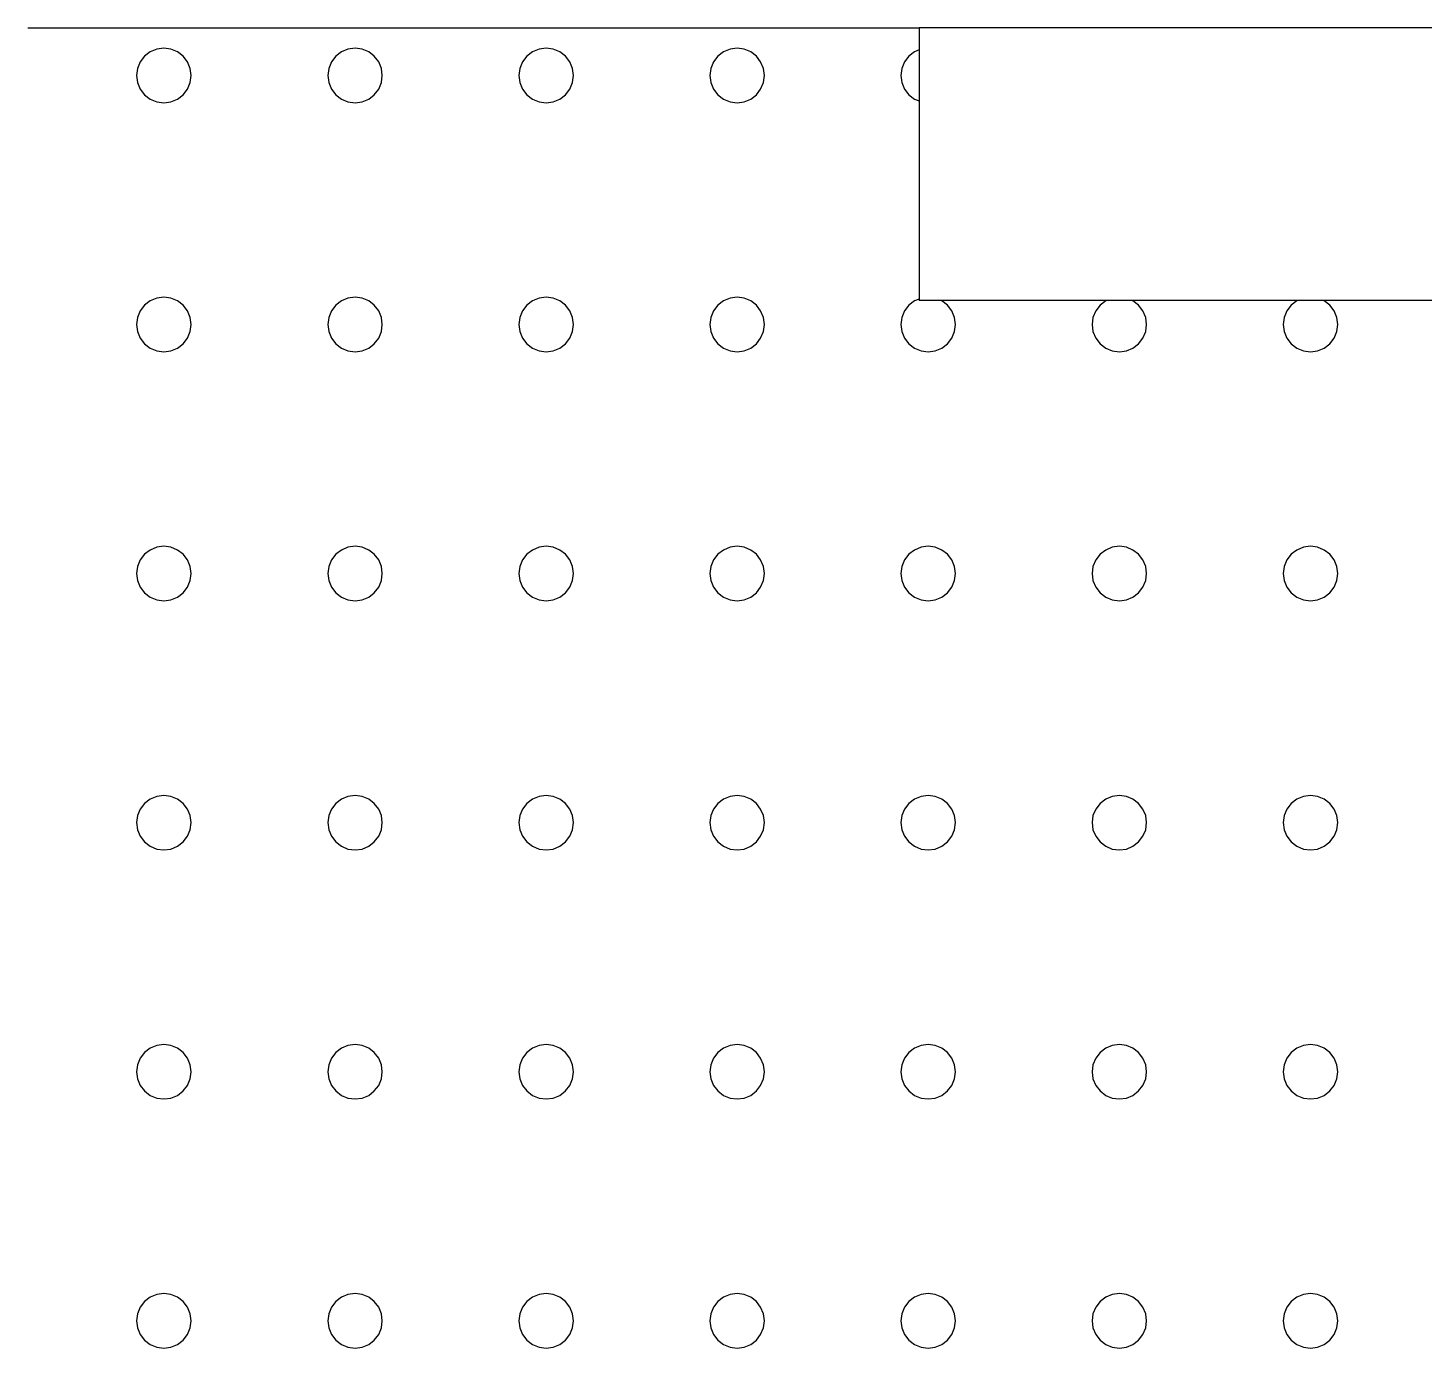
# Model space of a CAD drawing. Header units: millimetres. Extents: x 2562 to 7288, y 778 to 5635.
# Drawn here: x 5838.04 to 5853.39, y 1664.27 to 1678.79 of the extents above; entities that cross this region are included whole.
import ezdxf

# ---------------------------------------------------------------- set-up
doc = ezdxf.new("R2010")
doc.units = ezdxf.units.MM
doc.layers.add('0-gnl-gor3', color=252, linetype='Continuous')
doc.layers.add('2-tef-sabit', color=251, linetype='Continuous')

# ---------------------------------------------------------------- blocks, each defined once
blk = doc.blocks.new('ice well')
at = {"layer": '0-gnl-gor3'}
for p, q in [((62660.6, 6851.94), (62660.6, 6753.91)), ((62516.87, 6839.59), (62516.25, 6839.11)), ((62517.59, 6839.89), (62516.87, 6839.59)), ((62518.37, 6839.99), (62517.59, 6839.89)), ((62519.15, 6839.89), (62518.37, 6839.99)), ((62519.87, 6839.59), (62519.15, 6839.89)), ((62520.49, 6839.11), (62519.87, 6839.59)), ((62544.27, 6839.59), (62543.65, 6839.11)), ((62544.99, 6839.89), (62544.27, 6839.59)), ((62545.77, 6839.99), (62544.99, 6839.89)), ((62546.54, 6839.89), (62545.77, 6839.99)), ((62547.27, 6839.59), (62546.54, 6839.89)), ((62547.89, 6839.11), (62547.27, 6839.59)), ((62571.67, 6839.59), (62571.05, 6839.11)), ((62572.39, 6839.89), (62571.67, 6839.59)), ((62573.17, 6839.99), (62572.39, 6839.89)), ((62573.94, 6839.89), (62573.17, 6839.99)), ((62574.67, 6839.59), (62573.94, 6839.89)), ((62575.29, 6839.11), (62574.67, 6839.59)), ((62599.07, 6839.59), (62598.44, 6839.11)), ((62599.79, 6839.89), (62599.07, 6839.59)), ((62600.57, 6839.99), (62599.79, 6839.89)), ((62601.34, 6839.89), (62600.57, 6839.99)), ((62602.07, 6839.59), (62601.34, 6839.89)), ((62602.69, 6839.11), (62602.07, 6839.59)), ((62626.46, 6839.59), (62625.84, 6839.11)), ((62627.19, 6839.89), (62626.46, 6839.59)), ((62627.96, 6839.99), (62627.19, 6839.89)), ((62628.74, 6839.89), (62627.96, 6839.99)), ((62629.46, 6839.59), (62628.74, 6839.89)), ((62630.09, 6839.11), (62629.46, 6839.59)), ((62653.86, 6839.59), (62653.24, 6839.11)), ((62654.59, 6839.89), (62653.86, 6839.59)), ((62655.36, 6839.99), (62654.59, 6839.89)), ((62656.14, 6839.89), (62655.36, 6839.99)), ((62656.86, 6839.59), (62656.14, 6839.89)), ((62657.48, 6839.11), (62656.86, 6839.59)), ((62515.77, 6838.49), (62515.47, 6837.76)), ((62516.25, 6839.11), (62515.77, 6838.49)), ((62520.97, 6838.49), (62520.49, 6839.11)), ((62521.27, 6837.76), (62520.97, 6838.49)), ((62543.17, 6838.49), (62542.87, 6837.76)), ((62543.65, 6839.11), (62543.17, 6838.49)), ((62548.37, 6838.49), (62547.89, 6839.11)), ((62548.67, 6837.76), (62548.37, 6838.49)), ((62570.57, 6838.49), (62570.27, 6837.76)), ((62571.05, 6839.11), (62570.57, 6838.49)), ((62575.77, 6838.49), (62575.29, 6839.11)), ((62576.06, 6837.76), (62575.77, 6838.49)), ((62597.97, 6838.49), (62597.67, 6837.76)), ((62598.44, 6839.11), (62597.97, 6838.49)), ((62603.16, 6838.49), (62602.69, 6839.11)), ((62603.46, 6837.76), (62603.16, 6838.49)), ((62625.37, 6838.49), (62625.07, 6837.76)), ((62625.84, 6839.11), (62625.37, 6838.49)), ((62630.56, 6838.49), (62630.09, 6839.11)), ((62630.86, 6837.76), (62630.56, 6838.49)), ((62652.77, 6838.49), (62652.47, 6837.76)), ((62653.24, 6839.11), (62652.77, 6838.49)), ((62657.96, 6838.49), (62657.48, 6839.11)), ((62658.26, 6837.76), (62657.96, 6838.49)), ((62515.47, 6837.76), (62515.37, 6836.99)), ((62515.37, 6836.99), (62515.47, 6836.21)), ((62521.37, 6836.99), (62521.27, 6837.76)), ((62521.27, 6836.21), (62521.37, 6836.99)), ((62542.87, 6837.76), (62542.77, 6836.99)), ((62542.77, 6836.99), (62542.87, 6836.21)), ((62548.77, 6836.99), (62548.67, 6837.76)), ((62548.67, 6836.21), (62548.77, 6836.99)), ((62570.27, 6837.76), (62570.17, 6836.99)), ((62570.17, 6836.99), (62570.27, 6836.21)), ((62576.17, 6836.99), (62576.06, 6837.76)), ((62576.06, 6836.21), (62576.17, 6836.99)), ((62597.67, 6837.76), (62597.57, 6836.99)), ((62597.57, 6836.99), (62597.67, 6836.21)), ((62603.57, 6836.99), (62603.46, 6837.76)), ((62603.46, 6836.21), (62603.57, 6836.99)), ((62625.07, 6837.76), (62624.96, 6836.99)), ((62624.96, 6836.99), (62625.07, 6836.21)), ((62630.96, 6836.99), (62630.86, 6837.76)), ((62630.86, 6836.21), (62630.96, 6836.99)), ((62652.47, 6837.76), (62652.36, 6836.99)), ((62652.36, 6836.99), (62652.47, 6836.21)), ((62658.36, 6836.99), (62658.26, 6837.76)), ((62658.26, 6836.21), (62658.36, 6836.99)), ((62515.47, 6836.21), (62515.77, 6835.49)), ((62515.77, 6835.49), (62516.25, 6834.87)), ((62516.25, 6834.87), (62516.87, 6834.39)), ((62519.87, 6834.39), (62520.49, 6834.87)), ((62520.49, 6834.87), (62520.97, 6835.49)), ((62520.97, 6835.49), (62521.27, 6836.21)), ((62542.87, 6836.21), (62543.17, 6835.49)), ((62543.17, 6835.49), (62543.65, 6834.87)), ((62543.65, 6834.87), (62544.27, 6834.39)), ((62547.27, 6834.39), (62547.89, 6834.87)), ((62547.89, 6834.87), (62548.37, 6835.49)), ((62548.37, 6835.49), (62548.67, 6836.21)), ((62570.27, 6836.21), (62570.57, 6835.49)), ((62570.57, 6835.49), (62571.05, 6834.87)), ((62571.05, 6834.87), (62571.67, 6834.39)), ((62574.67, 6834.39), (62575.29, 6834.87)), ((62575.29, 6834.87), (62575.77, 6835.49)), ((62575.77, 6835.49), (62576.06, 6836.21)), ((62597.67, 6836.21), (62597.97, 6835.49)), ((62597.97, 6835.49), (62598.44, 6834.87)), ((62598.44, 6834.87), (62599.07, 6834.39)), ((62602.07, 6834.39), (62602.69, 6834.87)), ((62602.69, 6834.87), (62603.16, 6835.49)), ((62603.16, 6835.49), (62603.46, 6836.21)), ((62625.07, 6836.21), (62625.37, 6835.49)), ((62625.37, 6835.49), (62625.84, 6834.87)), ((62625.84, 6834.87), (62626.46, 6834.39)), ((62629.46, 6834.39), (62630.09, 6834.87)), ((62630.09, 6834.87), (62630.56, 6835.49)), ((62630.56, 6835.49), (62630.86, 6836.21)), ((62652.47, 6836.21), (62652.77, 6835.49)), ((62652.77, 6835.49), (62653.24, 6834.87)), ((62653.24, 6834.87), (62653.86, 6834.39)), ((62656.86, 6834.39), (62657.48, 6834.87)), ((62657.48, 6834.87), (62657.96, 6835.49)), ((62657.96, 6835.49), (62658.26, 6836.21)), ((62516.87, 6834.39), (62517.59, 6834.09)), ((62517.59, 6834.09), (62518.37, 6833.99)), ((62518.37, 6833.99), (62519.15, 6834.09)), ((62519.15, 6834.09), (62519.87, 6834.39)), ((62544.27, 6834.39), (62544.99, 6834.09)), ((62544.99, 6834.09), (62545.77, 6833.99)), ((62545.77, 6833.99), (62546.54, 6834.09)), ((62546.54, 6834.09), (62547.27, 6834.39)), ((62571.67, 6834.39), (62572.39, 6834.09)), ((62572.39, 6834.09), (62573.17, 6833.99)), ((62573.17, 6833.99), (62573.94, 6834.09)), ((62573.94, 6834.09), (62574.67, 6834.39)), ((62599.07, 6834.39), (62599.79, 6834.09)), ((62599.79, 6834.09), (62600.57, 6833.99)), ((62600.57, 6833.99), (62601.34, 6834.09)), ((62601.34, 6834.09), (62602.07, 6834.39)), ((62626.46, 6834.39), (62627.19, 6834.09)), ((62627.19, 6834.09), (62627.96, 6833.99)), ((62627.96, 6833.99), (62628.74, 6834.09)), ((62628.74, 6834.09), (62629.46, 6834.39)), ((62653.86, 6834.39), (62654.59, 6834.09)), ((62654.59, 6834.09), (62655.36, 6833.99)), ((62655.36, 6833.99), (62656.14, 6834.09)), ((62656.14, 6834.09), (62656.86, 6834.39)), ((62516.25, 6818.08), (62515.77, 6817.46)), ((62516.87, 6818.56), (62516.25, 6818.08)), ((62517.59, 6818.86), (62516.87, 6818.56)), ((62518.37, 6818.96), (62517.59, 6818.86)), ((62519.15, 6818.86), (62518.37, 6818.96)), ((62519.87, 6818.56), (62519.15, 6818.86)), ((62520.49, 6818.08), (62519.87, 6818.56)), ((62520.97, 6817.46), (62520.49, 6818.08)), ((62543.65, 6818.08), (62543.17, 6817.46)), ((62544.27, 6818.56), (62543.65, 6818.08)), ((62544.99, 6818.86), (62544.27, 6818.56)), ((62545.77, 6818.96), (62544.99, 6818.86)), ((62546.54, 6818.86), (62545.77, 6818.96)), ((62547.27, 6818.56), (62546.54, 6818.86)), ((62547.89, 6818.08), (62547.27, 6818.56)), ((62548.37, 6817.46), (62547.89, 6818.08)), ((62571.05, 6818.08), (62570.57, 6817.46)), ((62571.67, 6818.56), (62571.05, 6818.08)), ((62572.39, 6818.86), (62571.67, 6818.56)), ((62573.17, 6818.96), (62572.39, 6818.86)), ((62573.94, 6818.86), (62573.17, 6818.96)), ((62574.67, 6818.56), (62573.94, 6818.86)), ((62575.29, 6818.08), (62574.67, 6818.56)), ((62575.77, 6817.46), (62575.29, 6818.08)), ((62598.44, 6818.08), (62597.97, 6817.46)), ((62599.07, 6818.56), (62598.44, 6818.08)), ((62599.79, 6818.86), (62599.07, 6818.56)), ((62600.57, 6818.96), (62599.79, 6818.86)), ((62601.34, 6818.86), (62600.57, 6818.96)), ((62602.07, 6818.56), (62601.34, 6818.86)), ((62602.69, 6818.08), (62602.07, 6818.56)), ((62603.16, 6817.46), (62602.69, 6818.08)), ((62625.84, 6818.08), (62625.37, 6817.46)), ((62626.46, 6818.56), (62625.84, 6818.08)), ((62627.19, 6818.86), (62626.46, 6818.56)), ((62627.96, 6818.96), (62627.19, 6818.86)), ((62628.74, 6818.86), (62627.96, 6818.96)), ((62629.46, 6818.56), (62628.74, 6818.86)), ((62630.09, 6818.08), (62629.46, 6818.56)), ((62630.56, 6817.46), (62630.09, 6818.08)), ((62653.24, 6818.08), (62652.77, 6817.46)), ((62515.47, 6816.74), (62515.37, 6815.96)), ((62515.77, 6817.46), (62515.47, 6816.74)), ((62521.27, 6816.74), (62520.97, 6817.46)), ((62521.37, 6815.96), (62521.27, 6816.74)), ((62542.87, 6816.74), (62542.77, 6815.96)), ((62543.17, 6817.46), (62542.87, 6816.74)), ((62548.67, 6816.74), (62548.37, 6817.46)), ((62548.77, 6815.96), (62548.67, 6816.74)), ((62570.27, 6816.74), (62570.17, 6815.96)), ((62570.57, 6817.46), (62570.27, 6816.74)), ((62576.06, 6816.74), (62575.77, 6817.46)), ((62576.17, 6815.96), (62576.06, 6816.74)), ((62597.67, 6816.74), (62597.57, 6815.96)), ((62597.97, 6817.46), (62597.67, 6816.74)), ((62603.46, 6816.74), (62603.16, 6817.46)), ((62603.57, 6815.96), (62603.46, 6816.74)), ((62625.07, 6816.74), (62624.96, 6815.96)), ((62625.37, 6817.46), (62625.07, 6816.74)), ((62630.86, 6816.74), (62630.56, 6817.46)), ((62630.96, 6815.96), (62630.86, 6816.74)), ((62652.47, 6816.74), (62652.36, 6815.96)), ((62652.77, 6817.46), (62652.47, 6816.74)), ((62515.37, 6815.96), (62515.47, 6815.19)), ((62515.47, 6815.19), (62515.77, 6814.46)), ((62520.97, 6814.46), (62521.27, 6815.19)), ((62521.27, 6815.19), (62521.37, 6815.96)), ((62542.77, 6815.96), (62542.87, 6815.19)), ((62542.87, 6815.19), (62543.17, 6814.46)), ((62548.37, 6814.46), (62548.67, 6815.19)), ((62548.67, 6815.19), (62548.77, 6815.96)), ((62570.17, 6815.96), (62570.27, 6815.19)), ((62570.27, 6815.19), (62570.57, 6814.46)), ((62575.77, 6814.46), (62576.06, 6815.19)), ((62576.06, 6815.19), (62576.17, 6815.96)), ((62597.57, 6815.96), (62597.67, 6815.19)), ((62597.67, 6815.19), (62597.97, 6814.46)), ((62603.16, 6814.46), (62603.46, 6815.19)), ((62603.46, 6815.19), (62603.57, 6815.96)), ((62624.96, 6815.96), (62625.07, 6815.19)), ((62625.07, 6815.19), (62625.37, 6814.46)), ((62630.56, 6814.46), (62630.86, 6815.19)), ((62630.86, 6815.19), (62630.96, 6815.96)), ((62652.36, 6815.96), (62652.47, 6815.19)), ((62652.47, 6815.19), (62652.77, 6814.46)), ((62515.77, 6814.46), (62516.25, 6813.84)), ((62516.25, 6813.84), (62516.87, 6813.36)), ((62516.87, 6813.36), (62517.59, 6813.06)), ((62519.15, 6813.06), (62519.87, 6813.36)), ((62519.87, 6813.36), (62520.49, 6813.84)), ((62520.49, 6813.84), (62520.97, 6814.46)), ((62543.17, 6814.46), (62543.65, 6813.84)), ((62543.65, 6813.84), (62544.27, 6813.36)), ((62544.27, 6813.36), (62544.99, 6813.06)), ((62546.54, 6813.06), (62547.27, 6813.36)), ((62547.27, 6813.36), (62547.89, 6813.84)), ((62547.89, 6813.84), (62548.37, 6814.46)), ((62570.57, 6814.46), (62571.05, 6813.84)), ((62571.05, 6813.84), (62571.67, 6813.36)), ((62571.67, 6813.36), (62572.39, 6813.06)), ((62573.94, 6813.06), (62574.67, 6813.36)), ((62574.67, 6813.36), (62575.29, 6813.84)), ((62575.29, 6813.84), (62575.77, 6814.46)), ((62597.97, 6814.46), (62598.44, 6813.84)), ((62598.44, 6813.84), (62599.07, 6813.36)), ((62599.07, 6813.36), (62599.79, 6813.06)), ((62601.34, 6813.06), (62602.07, 6813.36)), ((62602.07, 6813.36), (62602.69, 6813.84)), ((62602.69, 6813.84), (62603.16, 6814.46)), ((62625.37, 6814.46), (62625.84, 6813.84)), ((62625.84, 6813.84), (62626.46, 6813.36)), ((62626.46, 6813.36), (62627.19, 6813.06)), ((62628.74, 6813.06), (62629.46, 6813.36)), ((62629.46, 6813.36), (62630.09, 6813.84)), ((62630.09, 6813.84), (62630.56, 6814.46)), ((62652.77, 6814.46), (62653.24, 6813.84)), ((62517.59, 6813.06), (62518.37, 6812.96)), ((62518.37, 6812.96), (62519.15, 6813.06)), ((62544.99, 6813.06), (62545.77, 6812.96)), ((62545.77, 6812.96), (62546.54, 6813.06)), ((62572.39, 6813.06), (62573.17, 6812.96)), ((62573.17, 6812.96), (62573.94, 6813.06)), ((62599.79, 6813.06), (62600.57, 6812.96)), ((62600.57, 6812.96), (62601.34, 6813.06)), ((62627.19, 6813.06), (62627.96, 6812.96)), ((62627.96, 6812.96), (62628.74, 6813.06)), ((62518.37, 6797.93), (62517.59, 6797.83)), ((62519.15, 6797.83), (62518.37, 6797.93)), ((62545.77, 6797.93), (62544.99, 6797.83)), ((62546.54, 6797.83), (62545.77, 6797.93)), ((62573.17, 6797.93), (62572.39, 6797.83)), ((62573.94, 6797.83), (62573.17, 6797.93)), ((62600.57, 6797.93), (62599.79, 6797.83)), ((62601.34, 6797.83), (62600.57, 6797.93)), ((62627.96, 6797.93), (62627.19, 6797.83)), ((62628.74, 6797.83), (62627.96, 6797.93)), ((62655.36, 6797.93), (62654.59, 6797.83)), ((62656.14, 6797.83), (62655.36, 6797.93)), ((62515.77, 6796.43), (62515.47, 6795.71)), ((62516.25, 6797.06), (62515.77, 6796.43)), ((62516.87, 6797.53), (62516.25, 6797.06)), ((62517.59, 6797.83), (62516.87, 6797.53)), ((62519.87, 6797.53), (62519.15, 6797.83)), ((62520.49, 6797.06), (62519.87, 6797.53)), ((62520.97, 6796.43), (62520.49, 6797.06)), ((62521.27, 6795.71), (62520.97, 6796.43)), ((62543.17, 6796.43), (62542.87, 6795.71)), ((62543.65, 6797.06), (62543.17, 6796.43)), ((62544.27, 6797.53), (62543.65, 6797.06)), ((62544.99, 6797.83), (62544.27, 6797.53)), ((62547.27, 6797.53), (62546.54, 6797.83)), ((62547.89, 6797.06), (62547.27, 6797.53)), ((62548.37, 6796.43), (62547.89, 6797.06)), ((62548.67, 6795.71), (62548.37, 6796.43)), ((62570.57, 6796.43), (62570.27, 6795.71)), ((62571.05, 6797.06), (62570.57, 6796.43)), ((62571.67, 6797.53), (62571.05, 6797.06)), ((62572.39, 6797.83), (62571.67, 6797.53)), ((62574.67, 6797.53), (62573.94, 6797.83)), ((62575.29, 6797.06), (62574.67, 6797.53)), ((62575.77, 6796.43), (62575.29, 6797.06)), ((62576.06, 6795.71), (62575.77, 6796.43)), ((62597.97, 6796.43), (62597.67, 6795.71)), ((62598.44, 6797.06), (62597.97, 6796.43)), ((62599.07, 6797.53), (62598.44, 6797.06)), ((62599.79, 6797.83), (62599.07, 6797.53)), ((62602.07, 6797.53), (62601.34, 6797.83)), ((62602.69, 6797.06), (62602.07, 6797.53)), ((62603.16, 6796.43), (62602.69, 6797.06)), ((62603.46, 6795.71), (62603.16, 6796.43)), ((62625.37, 6796.43), (62625.07, 6795.71)), ((62625.84, 6797.06), (62625.37, 6796.43)), ((62626.46, 6797.53), (62625.84, 6797.06)), ((62627.19, 6797.83), (62626.46, 6797.53)), ((62629.46, 6797.53), (62628.74, 6797.83)), ((62630.09, 6797.06), (62629.46, 6797.53)), ((62630.56, 6796.43), (62630.09, 6797.06)), ((62630.86, 6795.71), (62630.56, 6796.43)), ((62652.77, 6796.43), (62652.47, 6795.71)), ((62653.24, 6797.06), (62652.77, 6796.43)), ((62653.86, 6797.53), (62653.24, 6797.06)), ((62654.59, 6797.83), (62653.86, 6797.53)), ((62656.86, 6797.53), (62656.14, 6797.83)), ((62657.48, 6797.06), (62656.86, 6797.53)), ((62657.96, 6796.43), (62657.48, 6797.06)), ((62658.26, 6795.71), (62657.96, 6796.43)), ((62515.47, 6795.71), (62515.37, 6794.93)), ((62515.37, 6794.93), (62515.47, 6794.16)), ((62521.37, 6794.93), (62521.27, 6795.71)), ((62521.27, 6794.16), (62521.37, 6794.93)), ((62542.87, 6795.71), (62542.77, 6794.93)), ((62542.77, 6794.93), (62542.87, 6794.16)), ((62548.77, 6794.93), (62548.67, 6795.71)), ((62548.67, 6794.16), (62548.77, 6794.93)), ((62570.27, 6795.71), (62570.17, 6794.93)), ((62570.17, 6794.93), (62570.27, 6794.16)), ((62576.17, 6794.93), (62576.06, 6795.71)), ((62576.06, 6794.16), (62576.17, 6794.93)), ((62597.67, 6795.71), (62597.57, 6794.93)), ((62597.57, 6794.93), (62597.67, 6794.16)), ((62603.57, 6794.93), (62603.46, 6795.71)), ((62603.46, 6794.16), (62603.57, 6794.93)), ((62625.07, 6795.71), (62624.96, 6794.93)), ((62624.96, 6794.93), (62625.07, 6794.16)), ((62630.96, 6794.93), (62630.86, 6795.71)), ((62630.86, 6794.16), (62630.96, 6794.93)), ((62652.47, 6795.71), (62652.36, 6794.93)), ((62652.36, 6794.93), (62652.47, 6794.16)), ((62658.36, 6794.93), (62658.26, 6795.71)), ((62658.26, 6794.16), (62658.36, 6794.93)), ((62515.47, 6794.16), (62515.77, 6793.43)), ((62515.77, 6793.43), (62516.25, 6792.81)), ((62520.49, 6792.81), (62520.97, 6793.43)), ((62520.97, 6793.43), (62521.27, 6794.16)), ((62542.87, 6794.16), (62543.17, 6793.43)), ((62543.17, 6793.43), (62543.65, 6792.81)), ((62547.89, 6792.81), (62548.37, 6793.43)), ((62548.37, 6793.43), (62548.67, 6794.16)), ((62570.27, 6794.16), (62570.57, 6793.43)), ((62570.57, 6793.43), (62571.05, 6792.81)), ((62575.29, 6792.81), (62575.77, 6793.43)), ((62575.77, 6793.43), (62576.06, 6794.16)), ((62597.67, 6794.16), (62597.97, 6793.43)), ((62597.97, 6793.43), (62598.44, 6792.81)), ((62602.69, 6792.81), (62603.16, 6793.43)), ((62603.16, 6793.43), (62603.46, 6794.16)), ((62625.07, 6794.16), (62625.37, 6793.43)), ((62625.37, 6793.43), (62625.84, 6792.81)), ((62630.09, 6792.81), (62630.56, 6793.43)), ((62630.56, 6793.43), (62630.86, 6794.16)), ((62652.47, 6794.16), (62652.77, 6793.43)), ((62652.77, 6793.43), (62653.24, 6792.81)), ((62657.48, 6792.81), (62657.96, 6793.43)), ((62657.96, 6793.43), (62658.26, 6794.16)), ((62516.25, 6792.81), (62516.87, 6792.34)), ((62516.87, 6792.34), (62517.59, 6792.04)), ((62517.59, 6792.04), (62518.37, 6791.93)), ((62518.37, 6791.93), (62519.15, 6792.04)), ((62519.15, 6792.04), (62519.87, 6792.34)), ((62519.87, 6792.34), (62520.49, 6792.81)), ((62543.65, 6792.81), (62544.27, 6792.34)), ((62544.27, 6792.34), (62544.99, 6792.04)), ((62544.99, 6792.04), (62545.77, 6791.93)), ((62545.77, 6791.93), (62546.54, 6792.04)), ((62546.54, 6792.04), (62547.27, 6792.34)), ((62547.27, 6792.34), (62547.89, 6792.81)), ((62571.05, 6792.81), (62571.67, 6792.34)), ((62571.67, 6792.34), (62572.39, 6792.04)), ((62572.39, 6792.04), (62573.17, 6791.93)), ((62573.17, 6791.93), (62573.94, 6792.04)), ((62573.94, 6792.04), (62574.67, 6792.34)), ((62574.67, 6792.34), (62575.29, 6792.81)), ((62598.44, 6792.81), (62599.07, 6792.34)), ((62599.07, 6792.34), (62599.79, 6792.04)), ((62599.79, 6792.04), (62600.57, 6791.93)), ((62600.57, 6791.93), (62601.34, 6792.04)), ((62601.34, 6792.04), (62602.07, 6792.34)), ((62602.07, 6792.34), (62602.69, 6792.81)), ((62625.84, 6792.81), (62626.46, 6792.34)), ((62626.46, 6792.34), (62627.19, 6792.04)), ((62627.19, 6792.04), (62627.96, 6791.93)), ((62627.96, 6791.93), (62628.74, 6792.04)), ((62628.74, 6792.04), (62629.46, 6792.34)), ((62629.46, 6792.34), (62630.09, 6792.81)), ((62653.24, 6792.81), (62653.86, 6792.34)), ((62653.86, 6792.34), (62654.59, 6792.04)), ((62654.59, 6792.04), (62655.36, 6791.93)), ((62655.36, 6791.93), (62656.14, 6792.04)), ((62656.14, 6792.04), (62656.86, 6792.34)), ((62656.86, 6792.34), (62657.48, 6792.81)), ((62516.87, 6776.53), (62516.25, 6776.06)), ((62517.59, 6776.83), (62516.87, 6776.53)), ((62518.37, 6776.93), (62517.59, 6776.83)), ((62519.15, 6776.83), (62518.37, 6776.93)), ((62519.87, 6776.53), (62519.15, 6776.83)), ((62520.49, 6776.06), (62519.87, 6776.53)), ((62544.27, 6776.53), (62543.65, 6776.06)), ((62544.99, 6776.83), (62544.27, 6776.53)), ((62545.77, 6776.93), (62544.99, 6776.83)), ((62546.54, 6776.83), (62545.77, 6776.93)), ((62547.27, 6776.53), (62546.54, 6776.83)), ((62547.89, 6776.06), (62547.27, 6776.53)), ((62571.67, 6776.53), (62571.05, 6776.06)), ((62572.39, 6776.83), (62571.67, 6776.53)), ((62573.17, 6776.93), (62572.39, 6776.83)), ((62573.94, 6776.83), (62573.17, 6776.93)), ((62574.67, 6776.53), (62573.94, 6776.83)), ((62575.29, 6776.06), (62574.67, 6776.53)), ((62599.07, 6776.53), (62598.44, 6776.06)), ((62599.79, 6776.83), (62599.07, 6776.53)), ((62600.57, 6776.93), (62599.79, 6776.83)), ((62601.34, 6776.83), (62600.57, 6776.93)), ((62602.07, 6776.53), (62601.34, 6776.83)), ((62602.69, 6776.06), (62602.07, 6776.53)), ((62626.46, 6776.53), (62625.84, 6776.06)), ((62627.19, 6776.83), (62626.46, 6776.53)), ((62627.96, 6776.93), (62627.19, 6776.83)), ((62628.74, 6776.83), (62627.96, 6776.93)), ((62629.46, 6776.53), (62628.74, 6776.83)), ((62630.09, 6776.06), (62629.46, 6776.53)), ((62653.86, 6776.53), (62653.24, 6776.06)), ((62654.59, 6776.83), (62653.86, 6776.53)), ((62655.36, 6776.93), (62654.59, 6776.83)), ((62656.14, 6776.83), (62655.36, 6776.93)), ((62656.86, 6776.53), (62656.14, 6776.83)), ((62657.48, 6776.06), (62656.86, 6776.53)), ((62515.77, 6775.43), (62515.47, 6774.71)), ((62516.25, 6776.06), (62515.77, 6775.43)), ((62520.97, 6775.43), (62520.49, 6776.06)), ((62521.27, 6774.71), (62520.97, 6775.43)), ((62543.17, 6775.43), (62542.87, 6774.71)), ((62543.65, 6776.06), (62543.17, 6775.43)), ((62548.37, 6775.43), (62547.89, 6776.06)), ((62548.67, 6774.71), (62548.37, 6775.43)), ((62570.57, 6775.43), (62570.27, 6774.71)), ((62571.05, 6776.06), (62570.57, 6775.43)), ((62575.77, 6775.43), (62575.29, 6776.06)), ((62576.06, 6774.71), (62575.77, 6775.43)), ((62597.97, 6775.43), (62597.67, 6774.71)), ((62598.44, 6776.06), (62597.97, 6775.43)), ((62603.16, 6775.43), (62602.69, 6776.06)), ((62603.46, 6774.71), (62603.16, 6775.43)), ((62625.37, 6775.43), (62625.07, 6774.71)), ((62625.84, 6776.06), (62625.37, 6775.43)), ((62630.56, 6775.43), (62630.09, 6776.06)), ((62630.86, 6774.71), (62630.56, 6775.43)), ((62652.77, 6775.43), (62652.47, 6774.71)), ((62653.24, 6776.06), (62652.77, 6775.43)), ((62657.96, 6775.43), (62657.48, 6776.06)), ((62658.26, 6774.71), (62657.96, 6775.43)), ((62515.47, 6774.71), (62515.37, 6773.93)), ((62515.37, 6773.93), (62515.47, 6773.16)), ((62521.37, 6773.93), (62521.27, 6774.71)), ((62521.27, 6773.16), (62521.37, 6773.93)), ((62542.87, 6774.71), (62542.77, 6773.93)), ((62542.77, 6773.93), (62542.87, 6773.16)), ((62548.77, 6773.93), (62548.67, 6774.71)), ((62548.67, 6773.16), (62548.77, 6773.93)), ((62570.27, 6774.71), (62570.17, 6773.93)), ((62570.17, 6773.93), (62570.27, 6773.16)), ((62576.17, 6773.93), (62576.06, 6774.71)), ((62576.06, 6773.16), (62576.17, 6773.93)), ((62597.67, 6774.71), (62597.57, 6773.93)), ((62597.57, 6773.93), (62597.67, 6773.16)), ((62603.57, 6773.93), (62603.46, 6774.71)), ((62603.46, 6773.16), (62603.57, 6773.93)), ((62625.07, 6774.71), (62624.96, 6773.93)), ((62624.96, 6773.93), (62625.07, 6773.16)), ((62630.96, 6773.93), (62630.86, 6774.71)), ((62630.86, 6773.16), (62630.96, 6773.93)), ((62652.47, 6774.71), (62652.36, 6773.93)), ((62652.36, 6773.93), (62652.47, 6773.16)), ((62658.36, 6773.93), (62658.26, 6774.71)), ((62658.26, 6773.16), (62658.36, 6773.93)), ((62515.47, 6773.16), (62515.77, 6772.43)), ((62515.77, 6772.43), (62516.25, 6771.81)), ((62516.25, 6771.81), (62516.87, 6771.34)), ((62519.87, 6771.34), (62520.49, 6771.81)), ((62520.49, 6771.81), (62520.97, 6772.43)), ((62520.97, 6772.43), (62521.27, 6773.16)), ((62542.87, 6773.16), (62543.17, 6772.43)), ((62543.17, 6772.43), (62543.65, 6771.81)), ((62543.65, 6771.81), (62544.27, 6771.34)), ((62547.27, 6771.34), (62547.89, 6771.81)), ((62547.89, 6771.81), (62548.37, 6772.43)), ((62548.37, 6772.43), (62548.67, 6773.16)), ((62570.27, 6773.16), (62570.57, 6772.43)), ((62570.57, 6772.43), (62571.05, 6771.81)), ((62571.05, 6771.81), (62571.67, 6771.34)), ((62574.67, 6771.34), (62575.29, 6771.81)), ((62575.29, 6771.81), (62575.77, 6772.43)), ((62575.77, 6772.43), (62576.06, 6773.16)), ((62597.67, 6773.16), (62597.97, 6772.43)), ((62597.97, 6772.43), (62598.44, 6771.81)), ((62598.44, 6771.81), (62599.07, 6771.34)), ((62602.07, 6771.34), (62602.69, 6771.81)), ((62602.69, 6771.81), (62603.16, 6772.43)), ((62603.16, 6772.43), (62603.46, 6773.16)), ((62625.07, 6773.16), (62625.37, 6772.43)), ((62625.37, 6772.43), (62625.84, 6771.81)), ((62625.84, 6771.81), (62626.46, 6771.34)), ((62629.46, 6771.34), (62630.09, 6771.81)), ((62630.09, 6771.81), (62630.56, 6772.43)), ((62630.56, 6772.43), (62630.86, 6773.16)), ((62652.47, 6773.16), (62652.77, 6772.43)), ((62652.77, 6772.43), (62653.24, 6771.81)), ((62653.24, 6771.81), (62653.86, 6771.34)), ((62656.86, 6771.34), (62657.48, 6771.81)), ((62657.48, 6771.81), (62657.96, 6772.43)), ((62657.96, 6772.43), (62658.26, 6773.16)), ((62516.87, 6771.34), (62517.59, 6771.04)), ((62517.59, 6771.04), (62518.37, 6770.93)), ((62518.37, 6770.93), (62519.15, 6771.04)), ((62519.15, 6771.04), (62519.87, 6771.34)), ((62544.27, 6771.34), (62544.99, 6771.04)), ((62544.99, 6771.04), (62545.77, 6770.93)), ((62545.77, 6770.93), (62546.54, 6771.04)), ((62546.54, 6771.04), (62547.27, 6771.34)), ((62571.67, 6771.34), (62572.39, 6771.04)), ((62572.39, 6771.04), (62573.17, 6770.93)), ((62573.17, 6770.93), (62573.94, 6771.04)), ((62573.94, 6771.04), (62574.67, 6771.34)), ((62599.07, 6771.34), (62599.79, 6771.04)), ((62599.79, 6771.04), (62600.57, 6770.93)), ((62600.57, 6770.93), (62601.34, 6771.04)), ((62601.34, 6771.04), (62602.07, 6771.34)), ((62626.46, 6771.34), (62627.19, 6771.04)), ((62627.19, 6771.04), (62627.96, 6770.93)), ((62627.96, 6770.93), (62628.74, 6771.04)), ((62628.74, 6771.04), (62629.46, 6771.34)), ((62653.86, 6771.34), (62654.59, 6771.04)), ((62654.59, 6771.04), (62655.36, 6770.93)), ((62655.36, 6770.93), (62656.14, 6771.04)), ((62656.14, 6771.04), (62656.86, 6771.34)), ((62516.25, 6755.03), (62515.77, 6754.41)), ((62516.87, 6755.51), (62516.25, 6755.03)), ((62517.59, 6755.81), (62516.87, 6755.51)), ((62518.37, 6755.91), (62517.59, 6755.81)), ((62519.15, 6755.81), (62518.37, 6755.91)), ((62519.87, 6755.51), (62519.15, 6755.81)), ((62520.49, 6755.03), (62519.87, 6755.51)), ((62520.97, 6754.41), (62520.49, 6755.03)), ((62543.65, 6755.03), (62543.17, 6754.41)), ((62544.27, 6755.51), (62543.65, 6755.03)), ((62544.99, 6755.81), (62544.27, 6755.51)), ((62545.77, 6755.91), (62544.99, 6755.81)), ((62546.54, 6755.81), (62545.77, 6755.91)), ((62547.27, 6755.51), (62546.54, 6755.81)), ((62547.89, 6755.03), (62547.27, 6755.51)), ((62548.37, 6754.41), (62547.89, 6755.03)), ((62571.05, 6755.03), (62570.57, 6754.41)), ((62571.67, 6755.51), (62571.05, 6755.03)), ((62572.39, 6755.81), (62571.67, 6755.51)), ((62573.17, 6755.91), (62572.39, 6755.81)), ((62573.94, 6755.81), (62573.17, 6755.91)), ((62574.67, 6755.51), (62573.94, 6755.81)), ((62575.29, 6755.03), (62574.67, 6755.51)), ((62575.77, 6754.41), (62575.29, 6755.03)), ((62598.44, 6755.03), (62597.97, 6754.41)), ((62599.07, 6755.51), (62598.44, 6755.03)), ((62599.79, 6755.81), (62599.07, 6755.51)), ((62600.57, 6755.91), (62599.79, 6755.81)), ((62601.34, 6755.81), (62600.57, 6755.91)), ((62602.07, 6755.51), (62601.34, 6755.81)), ((62602.69, 6755.03), (62602.07, 6755.51)), ((62603.16, 6754.41), (62602.69, 6755.03)), ((62625.84, 6755.03), (62625.37, 6754.41)), ((62626.46, 6755.51), (62625.84, 6755.03)), ((62627.19, 6755.81), (62626.46, 6755.51)), ((62627.96, 6755.91), (62627.19, 6755.81)), ((62628.74, 6755.81), (62627.96, 6755.91)), ((62629.46, 6755.51), (62628.74, 6755.81)), ((62630.09, 6755.03), (62629.46, 6755.51)), ((62630.56, 6754.41), (62630.09, 6755.03)), ((62653.24, 6755.03), (62652.77, 6754.41)), ((62653.86, 6755.51), (62653.24, 6755.03)), ((62654.59, 6755.81), (62653.86, 6755.51)), ((62655.36, 6755.91), (62654.59, 6755.81)), ((62656.14, 6755.81), (62655.36, 6755.91)), ((62656.86, 6755.51), (62656.14, 6755.81)), ((62657.48, 6755.03), (62656.86, 6755.51)), ((62657.96, 6754.41), (62657.48, 6755.03)), ((62515.47, 6753.68), (62515.37, 6752.91)), ((62515.77, 6754.41), (62515.47, 6753.68)), ((62521.27, 6753.68), (62520.97, 6754.41)), ((62521.37, 6752.91), (62521.27, 6753.68)), ((62542.87, 6753.68), (62542.77, 6752.91)), ((62543.17, 6754.41), (62542.87, 6753.68)), ((62548.67, 6753.68), (62548.37, 6754.41)), ((62548.77, 6752.91), (62548.67, 6753.68)), ((62570.27, 6753.68), (62570.17, 6752.91)), ((62570.57, 6754.41), (62570.27, 6753.68)), ((62576.06, 6753.68), (62575.77, 6754.41)), ((62576.17, 6752.91), (62576.06, 6753.68)), ((62597.67, 6753.68), (62597.57, 6752.91)), ((62597.97, 6754.41), (62597.67, 6753.68)), ((62603.46, 6753.68), (62603.16, 6754.41)), ((62603.57, 6752.91), (62603.46, 6753.68)), ((62625.07, 6753.68), (62624.96, 6752.91)), ((62625.37, 6754.41), (62625.07, 6753.68)), ((62630.77, 6753.91), (62630.56, 6754.41)), ((62630.77, 6753.91), (62630.6, 6753.91)), ((62630.6, 6751.49), (62630.6, 6753.91)), ((62652.56, 6753.91), (62630.77, 6753.91)), ((62652.77, 6754.41), (62652.56, 6753.91)), ((62658.17, 6753.91), (62652.56, 6753.91)), ((62658.17, 6753.91), (62657.96, 6754.41)), ((62660.6, 6753.91), (62658.17, 6753.91)), ((62660.6, 6545.76), (62660.6, 6753.91)), ((62515.37, 6752.91), (62515.47, 6752.13)), ((62515.47, 6752.13), (62515.77, 6751.41)), ((62520.97, 6751.41), (62521.27, 6752.13)), ((62521.27, 6752.13), (62521.37, 6752.91)), ((62542.77, 6752.91), (62542.87, 6752.13)), ((62542.87, 6752.13), (62543.17, 6751.41)), ((62548.37, 6751.41), (62548.67, 6752.13)), ((62548.67, 6752.13), (62548.77, 6752.91)), ((62570.17, 6752.91), (62570.27, 6752.13)), ((62570.27, 6752.13), (62570.57, 6751.41)), ((62575.77, 6751.41), (62576.06, 6752.13)), ((62576.06, 6752.13), (62576.17, 6752.91)), ((62597.57, 6752.91), (62597.67, 6752.13)), ((62597.67, 6752.13), (62597.97, 6751.41)), ((62603.16, 6751.41), (62603.46, 6752.13)), ((62603.46, 6752.13), (62603.57, 6752.91)), ((62624.96, 6752.91), (62625.07, 6752.13)), ((62625.07, 6752.13), (62625.37, 6751.41)), ((62515.77, 6751.41), (62516.25, 6750.79)), ((62516.25, 6750.79), (62516.87, 6750.31)), ((62516.87, 6750.31), (62517.59, 6750.01)), ((62519.15, 6750.01), (62519.87, 6750.31)), ((62519.87, 6750.31), (62520.49, 6750.79)), ((62520.49, 6750.79), (62520.97, 6751.41)), ((62543.17, 6751.41), (62543.65, 6750.79)), ((62543.65, 6750.79), (62544.27, 6750.31)), ((62544.27, 6750.31), (62544.99, 6750.01)), ((62546.54, 6750.01), (62547.27, 6750.31)), ((62547.27, 6750.31), (62547.89, 6750.79)), ((62547.89, 6750.79), (62548.37, 6751.41)), ((62570.57, 6751.41), (62571.05, 6750.79)), ((62571.05, 6750.79), (62571.67, 6750.31)), ((62571.67, 6750.31), (62572.39, 6750.01)), ((62573.94, 6750.01), (62574.67, 6750.31)), ((62574.67, 6750.31), (62575.29, 6750.79)), ((62575.29, 6750.79), (62575.77, 6751.41)), ((62597.97, 6751.41), (62598.44, 6750.79)), ((62598.44, 6750.79), (62599.07, 6750.31)), ((62599.07, 6750.31), (62599.79, 6750.01)), ((62601.34, 6750.01), (62602.07, 6750.31)), ((62602.07, 6750.31), (62602.69, 6750.79)), ((62602.69, 6750.79), (62603.16, 6751.41)), ((62625.37, 6751.41), (62625.84, 6750.79)), ((62625.84, 6750.79), (62626.46, 6750.31)), ((62626.46, 6750.31), (62627.19, 6750.01)), ((62628.74, 6750.01), (62629.46, 6750.31)), ((62629.46, 6750.31), (62630.09, 6750.79)), ((62630.09, 6750.79), (62630.56, 6751.41)), ((62630.56, 6751.41), (62630.6, 6751.49)), ((62630.6, 6733.29), (62630.6, 6751.49)), ((62517.59, 6750.01), (62518.37, 6749.91)), ((62518.37, 6749.91), (62519.15, 6750.01)), ((62544.99, 6750.01), (62545.77, 6749.91)), ((62545.77, 6749.91), (62546.54, 6750.01)), ((62572.39, 6750.01), (62573.17, 6749.91)), ((62573.17, 6749.91), (62573.94, 6750.01)), ((62599.79, 6750.01), (62600.57, 6749.91)), ((62600.57, 6749.91), (62601.34, 6750.01)), ((62627.19, 6750.01), (62627.96, 6749.91)), ((62627.96, 6749.91), (62628.74, 6750.01)), ((62516.25, 6734), (62515.77, 6733.38)), ((62516.87, 6734.48), (62516.25, 6734)), ((62517.59, 6734.78), (62516.87, 6734.48)), ((62518.37, 6734.88), (62517.59, 6734.78)), ((62519.15, 6734.78), (62518.37, 6734.88)), ((62519.87, 6734.48), (62519.15, 6734.78)), ((62520.49, 6734), (62519.87, 6734.48)), ((62520.97, 6733.38), (62520.49, 6734)), ((62543.65, 6734), (62543.17, 6733.38)), ((62544.27, 6734.48), (62543.65, 6734)), ((62544.99, 6734.78), (62544.27, 6734.48)), ((62545.77, 6734.88), (62544.99, 6734.78)), ((62546.54, 6734.78), (62545.77, 6734.88)), ((62547.27, 6734.48), (62546.54, 6734.78)), ((62547.89, 6734), (62547.27, 6734.48)), ((62548.37, 6733.38), (62547.89, 6734)), ((62571.05, 6734), (62570.57, 6733.38)), ((62571.67, 6734.48), (62571.05, 6734)), ((62572.39, 6734.78), (62571.67, 6734.48)), ((62573.17, 6734.88), (62572.39, 6734.78)), ((62573.94, 6734.78), (62573.17, 6734.88)), ((62574.67, 6734.48), (62573.94, 6734.78)), ((62575.29, 6734), (62574.67, 6734.48)), ((62575.77, 6733.38), (62575.29, 6734)), ((62598.44, 6734), (62597.97, 6733.38)), ((62599.07, 6734.48), (62598.44, 6734)), ((62599.79, 6734.78), (62599.07, 6734.48)), ((62600.57, 6734.88), (62599.79, 6734.78)), ((62601.34, 6734.78), (62600.57, 6734.88)), ((62602.07, 6734.48), (62601.34, 6734.78)), ((62602.69, 6734), (62602.07, 6734.48)), ((62603.16, 6733.38), (62602.69, 6734)), ((62625.84, 6734), (62625.37, 6733.38)), ((62626.46, 6734.48), (62625.84, 6734)), ((62627.19, 6734.78), (62626.46, 6734.48)), ((62627.96, 6734.88), (62627.19, 6734.78)), ((62628.74, 6734.78), (62627.96, 6734.88)), ((62629.46, 6734.48), (62628.74, 6734.78)), ((62630.09, 6734), (62629.46, 6734.48)), ((62630.56, 6733.38), (62630.09, 6734)), ((62515.47, 6732.66), (62515.37, 6731.88)), ((62515.37, 6731.88), (62515.47, 6731.1)), ((62515.77, 6733.38), (62515.47, 6732.66)), ((62521.27, 6732.66), (62520.97, 6733.38)), ((62521.37, 6731.88), (62521.27, 6732.66)), ((62521.27, 6731.1), (62521.37, 6731.88)), ((62542.87, 6732.66), (62542.77, 6731.88)), ((62542.77, 6731.88), (62542.87, 6731.1)), ((62543.17, 6733.38), (62542.87, 6732.66)), ((62548.67, 6732.66), (62548.37, 6733.38)), ((62548.77, 6731.88), (62548.67, 6732.66)), ((62548.67, 6731.1), (62548.77, 6731.88)), ((62570.27, 6732.66), (62570.17, 6731.88)), ((62570.17, 6731.88), (62570.27, 6731.1)), ((62570.57, 6733.38), (62570.27, 6732.66)), ((62576.06, 6732.66), (62575.77, 6733.38)), ((62576.17, 6731.88), (62576.06, 6732.66)), ((62576.06, 6731.1), (62576.17, 6731.88)), ((62597.67, 6732.66), (62597.57, 6731.88)), ((62597.57, 6731.88), (62597.67, 6731.1)), ((62597.97, 6733.38), (62597.67, 6732.66)), ((62603.46, 6732.66), (62603.16, 6733.38)), ((62603.57, 6731.88), (62603.46, 6732.66)), ((62603.46, 6731.1), (62603.57, 6731.88)), ((62625.07, 6732.66), (62624.96, 6731.88)), ((62624.96, 6731.88), (62625.07, 6731.1)), ((62625.37, 6733.38), (62625.07, 6732.66)), ((62630.6, 6733.29), (62630.56, 6733.38)), ((62630.6, 6730.47), (62630.6, 6733.29)), ((62515.47, 6731.1), (62515.77, 6730.38)), ((62515.77, 6730.38), (62516.25, 6729.76)), ((62520.49, 6729.76), (62520.97, 6730.38)), ((62520.97, 6730.38), (62521.27, 6731.1)), ((62542.87, 6731.1), (62543.17, 6730.38)), ((62543.17, 6730.38), (62543.65, 6729.76)), ((62547.89, 6729.76), (62548.37, 6730.38)), ((62548.37, 6730.38), (62548.67, 6731.1)), ((62570.27, 6731.1), (62570.57, 6730.38)), ((62570.57, 6730.38), (62571.05, 6729.76)), ((62575.29, 6729.76), (62575.77, 6730.38)), ((62575.77, 6730.38), (62576.06, 6731.1)), ((62597.67, 6731.1), (62597.97, 6730.38)), ((62597.97, 6730.38), (62598.44, 6729.76)), ((62602.69, 6729.76), (62603.16, 6730.38)), ((62603.16, 6730.38), (62603.46, 6731.1)), ((62625.07, 6731.1), (62625.37, 6730.38)), ((62625.37, 6730.38), (62625.84, 6729.76)), ((62630.09, 6729.76), (62630.56, 6730.38)), ((62630.56, 6730.38), (62630.6, 6730.47)), ((62630.6, 6712.27), (62630.6, 6730.47)), ((62516.25, 6729.76), (62516.87, 6729.28)), ((62516.87, 6729.28), (62517.59, 6728.98)), ((62517.59, 6728.98), (62518.37, 6728.88)), ((62518.37, 6728.88), (62519.15, 6728.98)), ((62519.15, 6728.98), (62519.87, 6729.28)), ((62519.87, 6729.28), (62520.49, 6729.76)), ((62543.65, 6729.76), (62544.27, 6729.28)), ((62544.27, 6729.28), (62544.99, 6728.98)), ((62544.99, 6728.98), (62545.77, 6728.88)), ((62545.77, 6728.88), (62546.54, 6728.98)), ((62546.54, 6728.98), (62547.27, 6729.28)), ((62547.27, 6729.28), (62547.89, 6729.76)), ((62571.05, 6729.76), (62571.67, 6729.28)), ((62571.67, 6729.28), (62572.39, 6728.98)), ((62572.39, 6728.98), (62573.17, 6728.88)), ((62573.17, 6728.88), (62573.94, 6728.98)), ((62573.94, 6728.98), (62574.67, 6729.28)), ((62574.67, 6729.28), (62575.29, 6729.76)), ((62598.44, 6729.76), (62599.07, 6729.28)), ((62599.07, 6729.28), (62599.79, 6728.98)), ((62599.79, 6728.98), (62600.57, 6728.88)), ((62600.57, 6728.88), (62601.34, 6728.98)), ((62601.34, 6728.98), (62602.07, 6729.28)), ((62602.07, 6729.28), (62602.69, 6729.76)), ((62625.84, 6729.76), (62626.46, 6729.28)), ((62626.46, 6729.28), (62627.19, 6728.98)), ((62627.19, 6728.98), (62627.96, 6728.88)), ((62627.96, 6728.88), (62628.74, 6728.98)), ((62628.74, 6728.98), (62629.46, 6729.28)), ((62629.46, 6729.28), (62630.09, 6729.76)), ((62516.87, 6713.45), (62516.25, 6712.98)), ((62517.59, 6713.75), (62516.87, 6713.45)), ((62518.37, 6713.85), (62517.59, 6713.75)), ((62519.15, 6713.75), (62518.37, 6713.85)), ((62519.87, 6713.45), (62519.15, 6713.75)), ((62520.49, 6712.98), (62519.87, 6713.45)), ((62544.27, 6713.45), (62543.65, 6712.98)), ((62544.99, 6713.75), (62544.27, 6713.45)), ((62545.77, 6713.85), (62544.99, 6713.75)), ((62546.54, 6713.75), (62545.77, 6713.85)), ((62547.27, 6713.45), (62546.54, 6713.75)), ((62547.89, 6712.98), (62547.27, 6713.45)), ((62571.67, 6713.45), (62571.05, 6712.98)), ((62572.39, 6713.75), (62571.67, 6713.45)), ((62573.17, 6713.85), (62572.39, 6713.75)), ((62573.94, 6713.75), (62573.17, 6713.85)), ((62574.67, 6713.45), (62573.94, 6713.75)), ((62575.29, 6712.98), (62574.67, 6713.45)), ((62599.07, 6713.45), (62598.44, 6712.98)), ((62599.79, 6713.75), (62599.07, 6713.45)), ((62600.57, 6713.85), (62599.79, 6713.75)), ((62601.34, 6713.75), (62600.57, 6713.85)), ((62602.07, 6713.45), (62601.34, 6713.75)), ((62602.69, 6712.98), (62602.07, 6713.45)), ((62626.46, 6713.45), (62625.84, 6712.98)), ((62627.19, 6713.75), (62626.46, 6713.45)), ((62627.96, 6713.85), (62627.19, 6713.75)), ((62628.74, 6713.75), (62627.96, 6713.85)), ((62629.46, 6713.45), (62628.74, 6713.75)), ((62630.09, 6712.98), (62629.46, 6713.45)), ((62515.77, 6712.35), (62515.47, 6711.63)), ((62516.25, 6712.98), (62515.77, 6712.35)), ((62520.97, 6712.35), (62520.49, 6712.98)), ((62521.27, 6711.63), (62520.97, 6712.35)), ((62543.17, 6712.35), (62542.87, 6711.63)), ((62543.65, 6712.98), (62543.17, 6712.35)), ((62548.37, 6712.35), (62547.89, 6712.98)), ((62548.67, 6711.63), (62548.37, 6712.35)), ((62570.57, 6712.35), (62570.27, 6711.63)), ((62571.05, 6712.98), (62570.57, 6712.35)), ((62575.77, 6712.35), (62575.29, 6712.98)), ((62576.06, 6711.63), (62575.77, 6712.35)), ((62597.97, 6712.35), (62597.67, 6711.63)), ((62598.44, 6712.98), (62597.97, 6712.35)), ((62603.16, 6712.35), (62602.69, 6712.98)), ((62603.46, 6711.63), (62603.16, 6712.35)), ((62625.37, 6712.35), (62625.07, 6711.63)), ((62625.84, 6712.98), (62625.37, 6712.35)), ((62630.56, 6712.35), (62630.09, 6712.98)), ((62630.6, 6712.27), (62630.56, 6712.35)), ((62630.6, 6709.44), (62630.6, 6712.27)), ((62515.47, 6711.63), (62515.37, 6710.85)), ((62515.37, 6710.85), (62515.47, 6710.08)), ((62521.37, 6710.85), (62521.27, 6711.63)), ((62521.27, 6710.08), (62521.37, 6710.85)), ((62542.87, 6711.63), (62542.77, 6710.85)), ((62542.77, 6710.85), (62542.87, 6710.08)), ((62548.77, 6710.85), (62548.67, 6711.63)), ((62548.67, 6710.08), (62548.77, 6710.85)), ((62570.27, 6711.63), (62570.17, 6710.85)), ((62570.17, 6710.85), (62570.27, 6710.08)), ((62576.17, 6710.85), (62576.06, 6711.63)), ((62576.06, 6710.08), (62576.17, 6710.85)), ((62597.67, 6711.63), (62597.57, 6710.85)), ((62597.57, 6710.85), (62597.67, 6710.08)), ((62603.57, 6710.85), (62603.46, 6711.63)), ((62603.46, 6710.08), (62603.57, 6710.85)), ((62625.07, 6711.63), (62624.96, 6710.85)), ((62624.96, 6710.85), (62625.07, 6710.08)), ((62515.47, 6710.08), (62515.77, 6709.35)), ((62515.77, 6709.35), (62516.25, 6708.73)), ((62520.49, 6708.73), (62520.97, 6709.35)), ((62520.97, 6709.35), (62521.27, 6710.08)), ((62542.87, 6710.08), (62543.17, 6709.35)), ((62543.17, 6709.35), (62543.65, 6708.73)), ((62547.89, 6708.73), (62548.37, 6709.35)), ((62548.37, 6709.35), (62548.67, 6710.08)), ((62570.27, 6710.08), (62570.57, 6709.35)), ((62570.57, 6709.35), (62571.05, 6708.73)), ((62575.29, 6708.73), (62575.77, 6709.35)), ((62575.77, 6709.35), (62576.06, 6710.08)), ((62597.67, 6710.08), (62597.97, 6709.35)), ((62597.97, 6709.35), (62598.44, 6708.73)), ((62602.69, 6708.73), (62603.16, 6709.35)), ((62603.16, 6709.35), (62603.46, 6710.08)), ((62625.07, 6710.08), (62625.37, 6709.35)), ((62625.37, 6709.35), (62625.84, 6708.73)), ((62630.09, 6708.73), (62630.56, 6709.35)), ((62630.56, 6709.35), (62630.6, 6709.44)), ((62630.6, 6691.24), (62630.6, 6709.44)), ((62516.25, 6708.73), (62516.87, 6708.26)), ((62516.87, 6708.26), (62517.59, 6707.96)), ((62517.59, 6707.96), (62518.37, 6707.85)), ((62518.37, 6707.85), (62519.15, 6707.96)), ((62519.15, 6707.96), (62519.87, 6708.26)), ((62519.87, 6708.26), (62520.49, 6708.73)), ((62543.65, 6708.73), (62544.27, 6708.26)), ((62544.27, 6708.26), (62544.99, 6707.96)), ((62544.99, 6707.96), (62545.77, 6707.85)), ((62545.77, 6707.85), (62546.54, 6707.96)), ((62546.54, 6707.96), (62547.27, 6708.26)), ((62547.27, 6708.26), (62547.89, 6708.73)), ((62571.05, 6708.73), (62571.67, 6708.26)), ((62571.67, 6708.26), (62572.39, 6707.96)), ((62572.39, 6707.96), (62573.17, 6707.85)), ((62573.17, 6707.85), (62573.94, 6707.96)), ((62573.94, 6707.96), (62574.67, 6708.26)), ((62574.67, 6708.26), (62575.29, 6708.73)), ((62598.44, 6708.73), (62599.07, 6708.26)), ((62599.07, 6708.26), (62599.79, 6707.96)), ((62599.79, 6707.96), (62600.57, 6707.85)), ((62600.57, 6707.85), (62601.34, 6707.96)), ((62601.34, 6707.96), (62602.07, 6708.26)), ((62602.07, 6708.26), (62602.69, 6708.73)), ((62625.84, 6708.73), (62626.46, 6708.26)), ((62626.46, 6708.26), (62627.19, 6707.96)), ((62627.19, 6707.96), (62627.96, 6707.85)), ((62627.96, 6707.85), (62628.74, 6707.96)), ((62628.74, 6707.96), (62629.46, 6708.26)), ((62629.46, 6708.26), (62630.09, 6708.73))]:
    blk.add_line(p, q, dxfattribs=at)
at = {"layer": '0-gnl-gor3', "color": 253}
for p, q in [((62653.86, 6818.56), (62653.24, 6818.08)), ((62654.59, 6818.86), (62653.86, 6818.56)), ((62655.36, 6818.96), (62654.59, 6818.86)), ((62656.14, 6818.86), (62655.36, 6818.96)), ((62656.86, 6818.56), (62656.14, 6818.86)), ((62657.48, 6818.08), (62656.86, 6818.56)), ((62657.96, 6817.46), (62657.48, 6818.08)), ((62658.26, 6816.74), (62657.96, 6817.46)), ((62658.36, 6815.96), (62658.26, 6816.74)), ((62657.96, 6814.46), (62658.26, 6815.19)), ((62658.26, 6815.19), (62658.36, 6815.96)), ((62653.24, 6813.84), (62653.86, 6813.36)), ((62653.86, 6813.36), (62654.59, 6813.06)), ((62656.14, 6813.06), (62656.86, 6813.36)), ((62656.86, 6813.36), (62657.48, 6813.84)), ((62657.48, 6813.84), (62657.96, 6814.46)), ((62654.59, 6813.06), (62655.36, 6812.96)), ((62655.36, 6812.96), (62656.14, 6813.06))]:
    blk.add_line(p, q, dxfattribs=at)
blk = doc.blocks.new('DELIUNIT')
at = {"layer": '0-gnl-gor3', "xscale": 0.1, "yscale": 0.1, "zscale": 0.1, "rotation": 180}
blk.add_blockref('ice well', (6032.873, 639.376), dxfattribs=at)

msp = doc.modelspace()

# ---------------------------------------------------------------- block references
at = {"layer": '2-tef-sabit', "rotation": 270}
msp.add_blockref('DELIUNIT', (5883.854, 1445.602), dxfattribs=at)

doc.saveas('drawing.dxf')
